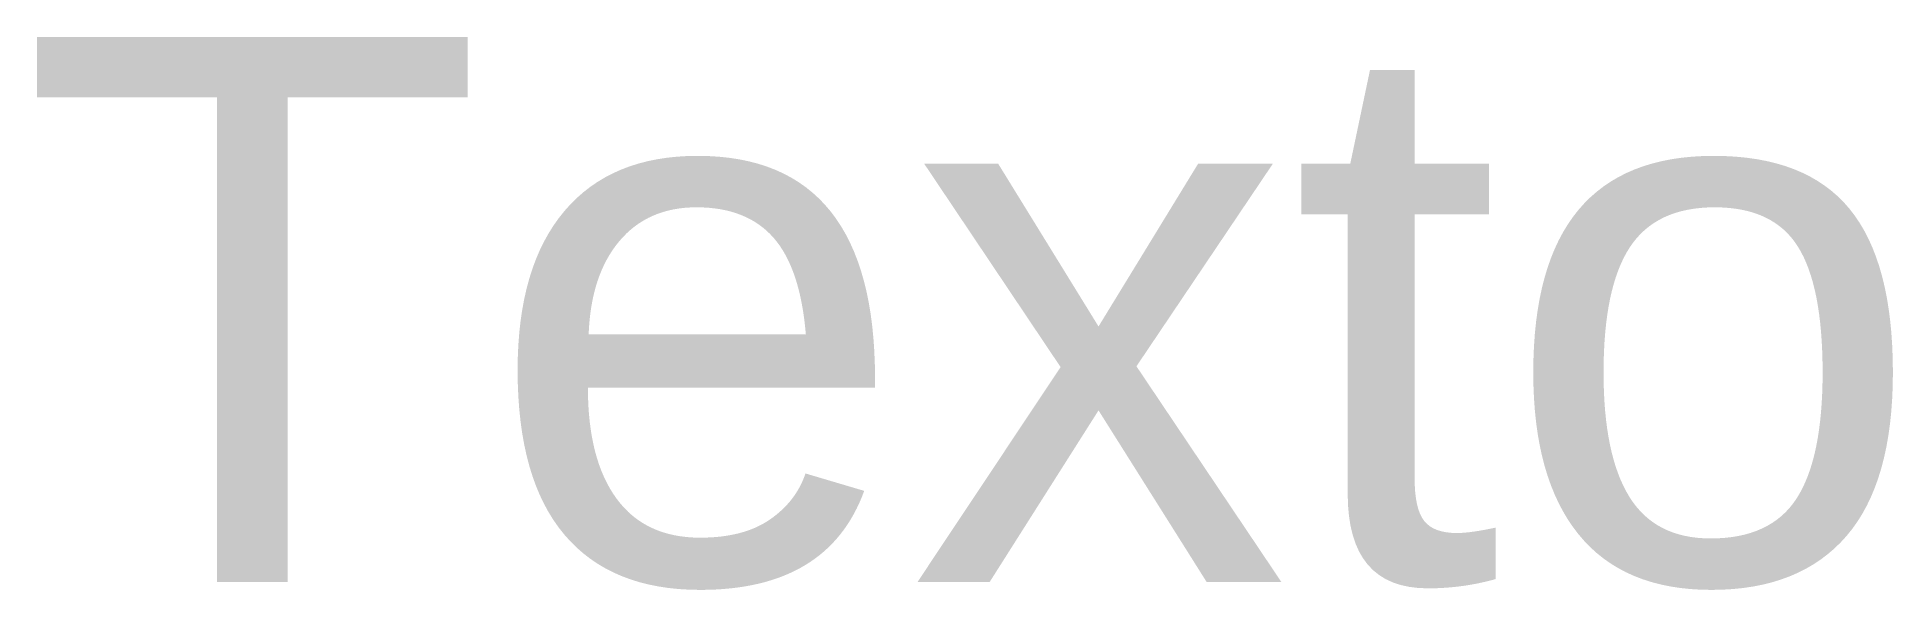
# Model space of a CAD drawing. Header units: millimetres. Extents: x 66826.32 to 66826.728, y 7098.072 to 7098.193.
import ezdxf
from ezdxf.enums import TextEntityAlignment as Align

# ---------------------------------------------------------------- set-up
doc = ezdxf.new("R2010")
doc.units = ezdxf.units.MM
doc.layers.add('05', color=5, linetype='Continuous')
doc.styles.get("Standard").update_dxf_attribs({"font": 'arial.ttf'})

msp = doc.modelspace()

# ---------------------------------------------------------------- texts
at = {"layer": '05', "color": 250}
msp.add_text('Texto', height=0.119808, dxfattribs=at).set_placement((66826.52579, 7098.0733), align=Align.CENTER)

doc.saveas('drawing.dxf')
